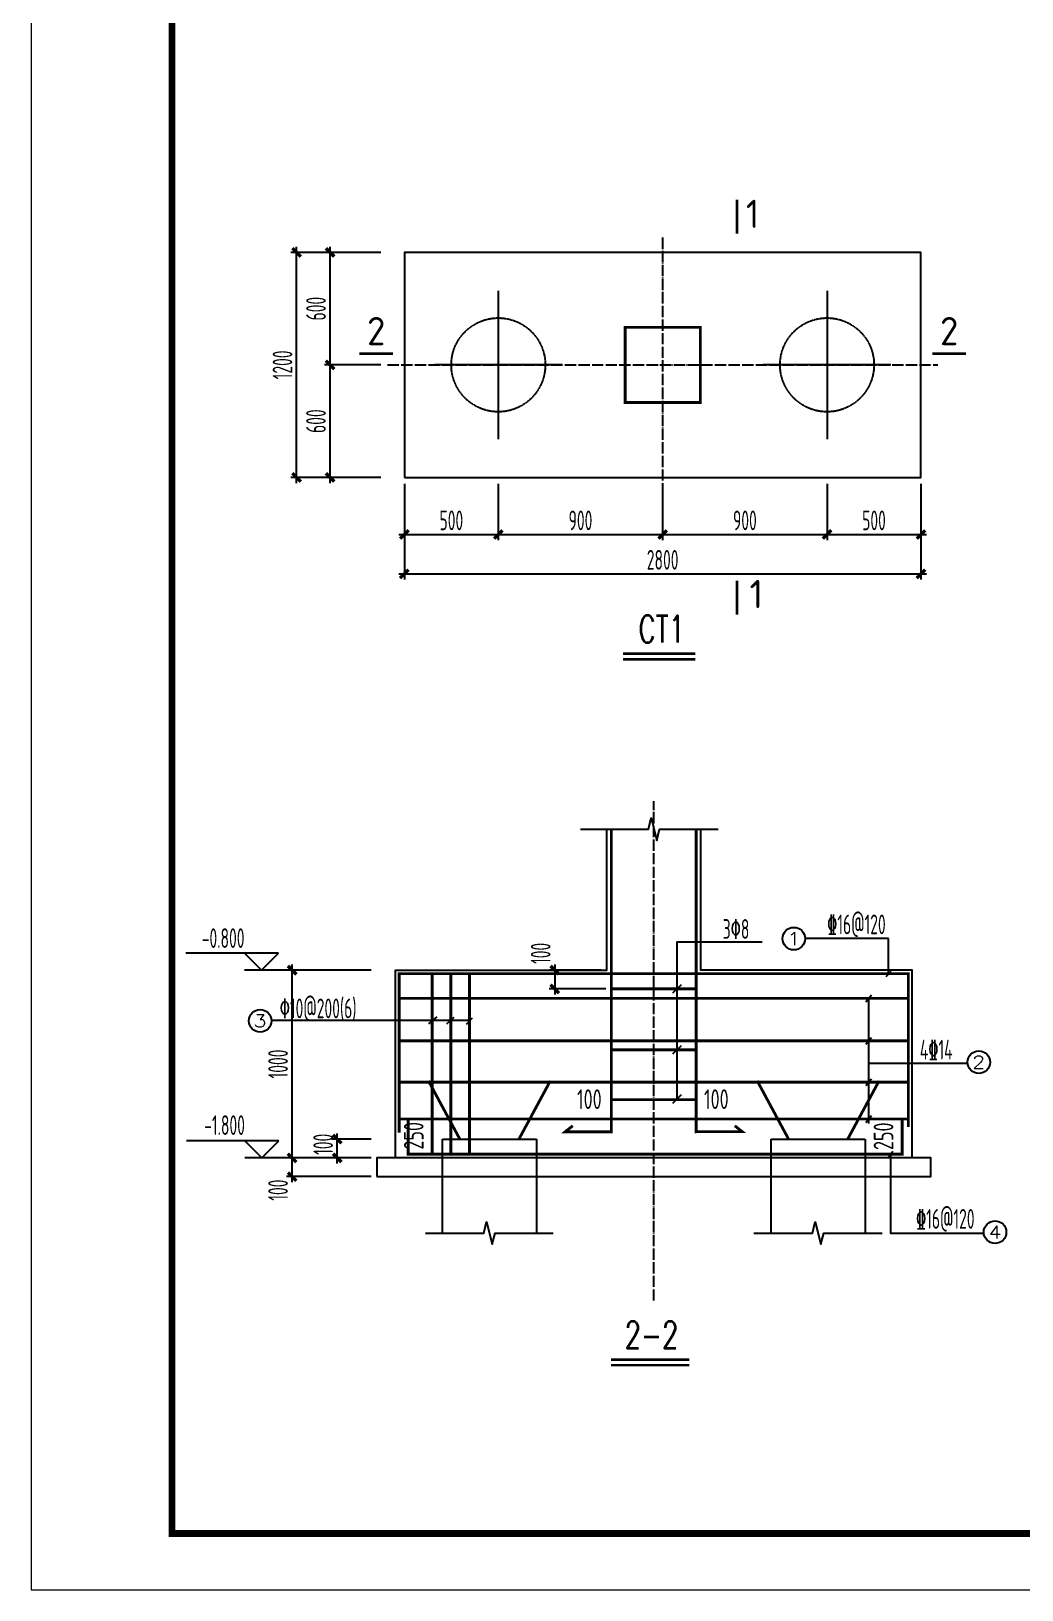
# Model space of a CAD drawing. Extents: x -472319 to -112444, y -516749 to -5704.
# Drawn here: x -426539 to -408962, y -196043 to -168378 of the extents above; entities that cross this region are included whole.
import ezdxf
from ezdxf.enums import TextEntityAlignment as Align

# ---------------------------------------------------------------- set-up
doc = ezdxf.new("R2010")
doc.units = 0
doc.header["$LTSCALE"] = 100
doc.header["$MEASUREMENT"] = 0
for name, pattern in [('DASH', [0.35, 0.25, -0.1]), ('DASHED', [0.75, 0.5, -0.25]), ('DOTE', [2.42, 2, -0.2, 0.02, -0.2])]:
    doc.linetypes.add(name, pattern=pattern)
for name, color, linetype in [('AXIS', 3, 'Continuous'), ('AXIS_TEXT', 7, 'Continuous'), ('BASE_DE', 7, 'Continuous'), ('COLU_DE_TH', 7, 'Continuous'), ('DIM', 3, 'Continuous'), ('FRAME', 3, 'Continuous'), ('PILE_DASH', 9, 'DASHED'), ('PILE_DE', 7, 'Continuous'), ('PUB_TEXT', 7, 'Continuous'), ('REIN', 1, 'Continuous'), ('TEXT', 7, 'Continuous'), ('THICK', 6, 'Continuous'), ('THIN', 7, 'Continuous')]:
    doc.layers.add(name, color=color, linetype=linetype)
doc.styles.add('_TCH_AXIS', font='COMPLEX', dxfattribs={"bigfont": 'GBCBIG'})
doc.styles.add('COMPLEX', font='COMPLEX')
doc.styles.add('dxfs', font='txt.shx', dxfattribs={"width": 0.7, "bigfont": 'dxfs.shx'})
doc.styles.add('HZ', font='tssdeng.shx', dxfattribs={"width": 0.6, "height": 350, "bigfont": 'a.shx'})
doc.styles.add('TSSD_Norm', font='Tssdeng.shx', dxfattribs={"bigfont": 'hztxt.shx'})
doc.styles.add('TSSD_Rein', font='Tssdeng.shx', dxfattribs={"width": 0.7, "bigfont": 'hztxt.shx'})
doc.dimstyles.new('DIMN', dxfattribs={"dimtxt": 350, "dimasz": 150, "dimexe": 100, "dimexo": 100, "dimgap": 75, "dimtad": 1, "dimdec": 0, "dimzin": 0, "dimdsep": 46, "dimtxsty": 'HZ', "dimblk": 'ARCHTICK', "dimcen": 0.09, "dimdle": 100, "dimclrd": 3, "dimclre": 3, "dimclrt": 7, "dimazin": 2, "dimtfac": 1, "dimtdec": 0, "dimtmove": 2, "dimatfit": 3, "dimldrblk": 'ARCHTICK', "dimfxl": 1, "dimtolj": 1, "dimtzin": 0, "dimarcsym": 0})

# ---------------------------------------------------------------- blocks, each defined once
blk = doc.blocks.new('_ArchTick')
at = {"color": 0, "linetype": 'ByBlock', "const_width": 0.4}
blk.add_lwpolyline([(-0.5, -0.5), (0.5, 0.5)], dxfattribs=at)
blk = doc.blocks.new('*D76')
at = {"layer": 'AXIS', "color": 3, "lineweight": -2, "transparency": 16777216}
for p, q in [((-419918, -177111), (-419918, -178111)), ((-410751, -177111), (-410751, -178111)), ((-420018, -178011), (-410651, -178011))]:
    blk.add_line(p, q, dxfattribs=at)
at = {"layer": 'Defpoints', "color": 0, "transparency": 16777216}
for p in [(-419918, -177011), (-410751, -177011), (-410751, -178011)]:
    blk.add_point(p, dxfattribs=at)
at = {"layer": 'AXIS', "color": 3, "lineweight": -2, "transparency": 16777216, "xscale": 150, "yscale": 150, "zscale": 150, "rotation": 180}
blk.add_blockref('_ArchTick', (-419918, -178011), dxfattribs=at)
at = {"layer": 'AXIS', "color": 3, "lineweight": -2, "transparency": 16777216, "xscale": 150, "yscale": 150, "zscale": 150}
blk.add_blockref('_ArchTick', (-410751, -178011), dxfattribs=at)
at = {"layer": 'AXIS', "color": 7, "transparency": 16777216, "insert": (-415335, -177761), "char_height": 350, "attachment_point": 5, "style": 'HZ'}
blk.add_mtext('\\A1;2800', dxfattribs=at)
blk = doc.blocks.new('*D77')
at = {"layer": 'AXIS', "color": 3, "lineweight": -2, "transparency": 16777216}
for p, q in [((-412418, -176411), (-412418, -177411)), ((-410751, -176411), (-410751, -177411)), ((-412518, -177311), (-410651, -177311))]:
    blk.add_line(p, q, dxfattribs=at)
at = {"layer": 'Defpoints', "color": 0, "transparency": 16777216}
for p in [(-412418, -176311), (-410751, -176311), (-410751, -177311)]:
    blk.add_point(p, dxfattribs=at)
at = {"layer": 'AXIS', "color": 3, "lineweight": -2, "transparency": 16777216, "xscale": 150, "yscale": 150, "zscale": 150, "rotation": 180}
blk.add_blockref('_ArchTick', (-412418, -177311), dxfattribs=at)
at = {"layer": 'AXIS', "color": 3, "lineweight": -2, "transparency": 16777216, "xscale": 150, "yscale": 150, "zscale": 150}
blk.add_blockref('_ArchTick', (-410751, -177311), dxfattribs=at)
at = {"layer": 'AXIS', "color": 7, "transparency": 16777216, "insert": (-411585, -177061), "char_height": 350, "attachment_point": 5, "style": 'HZ'}
blk.add_mtext('\\A1;500', dxfattribs=at)
blk = doc.blocks.new('*D78')
at = {"layer": 'AXIS', "color": 3, "lineweight": -2, "transparency": 16777216}
for p, q in [((-415335, -176411), (-415335, -177411)), ((-412418, -176411), (-412418, -177411)), ((-415435, -177311), (-412318, -177311))]:
    blk.add_line(p, q, dxfattribs=at)
at = {"layer": 'Defpoints', "color": 0, "transparency": 16777216}
for p in [(-415335, -176311), (-412418, -176311), (-412418, -177311)]:
    blk.add_point(p, dxfattribs=at)
at = {"layer": 'AXIS', "color": 3, "lineweight": -2, "transparency": 16777216, "xscale": 150, "yscale": 150, "zscale": 150, "rotation": 180}
blk.add_blockref('_ArchTick', (-415335, -177311), dxfattribs=at)
at = {"layer": 'AXIS', "color": 3, "lineweight": -2, "transparency": 16777216, "xscale": 150, "yscale": 150, "zscale": 150}
blk.add_blockref('_ArchTick', (-412418, -177311), dxfattribs=at)
at = {"layer": 'AXIS', "color": 7, "transparency": 16777216, "insert": (-413876, -177061), "char_height": 350, "attachment_point": 5, "style": 'HZ'}
blk.add_mtext('\\A1;900', dxfattribs=at)
blk = doc.blocks.new('*D79')
at = {"layer": 'AXIS', "color": 3, "lineweight": -2, "transparency": 16777216}
for p, q in [((-418251, -176411), (-418251, -177411)), ((-415335, -176411), (-415335, -177411)), ((-418351, -177311), (-415235, -177311))]:
    blk.add_line(p, q, dxfattribs=at)
at = {"layer": 'Defpoints', "color": 0, "transparency": 16777216}
for p in [(-418251, -176311), (-415335, -176311), (-415335, -177311)]:
    blk.add_point(p, dxfattribs=at)
at = {"layer": 'AXIS', "color": 3, "lineweight": -2, "transparency": 16777216, "xscale": 150, "yscale": 150, "zscale": 150, "rotation": 180}
blk.add_blockref('_ArchTick', (-418251, -177311), dxfattribs=at)
at = {"layer": 'AXIS', "color": 3, "lineweight": -2, "transparency": 16777216, "xscale": 150, "yscale": 150, "zscale": 150}
blk.add_blockref('_ArchTick', (-415335, -177311), dxfattribs=at)
at = {"layer": 'AXIS', "color": 7, "transparency": 16777216, "insert": (-416793, -177061), "char_height": 350, "attachment_point": 5, "style": 'HZ'}
blk.add_mtext('\\A1;900', dxfattribs=at)
blk = doc.blocks.new('*D80')
at = {"layer": 'AXIS', "color": 3, "lineweight": -2, "transparency": 16777216}
for p, q in [((-419918, -176411), (-419918, -177411)), ((-418251, -176411), (-418251, -177411)), ((-420018, -177311), (-418151, -177311))]:
    blk.add_line(p, q, dxfattribs=at)
at = {"layer": 'Defpoints', "color": 0, "transparency": 16777216}
for p in [(-419918, -176311), (-418251, -176311), (-418251, -177311)]:
    blk.add_point(p, dxfattribs=at)
at = {"layer": 'AXIS', "color": 3, "lineweight": -2, "transparency": 16777216, "xscale": 150, "yscale": 150, "zscale": 150, "rotation": 180}
blk.add_blockref('_ArchTick', (-419918, -177311), dxfattribs=at)
at = {"layer": 'AXIS', "color": 3, "lineweight": -2, "transparency": 16777216, "xscale": 150, "yscale": 150, "zscale": 150}
blk.add_blockref('_ArchTick', (-418251, -177311), dxfattribs=at)
at = {"layer": 'AXIS', "color": 7, "transparency": 16777216, "insert": (-419084, -177061), "char_height": 350, "attachment_point": 5, "style": 'HZ'}
blk.add_mtext('\\A1;500', dxfattribs=at)
blk = doc.blocks.new('*D81')
at = {"layer": 'AXIS', "color": 3, "lineweight": -2, "transparency": 16777216}
for p, q in [((-421036, -172305), (-421930, -172305)), ((-421830, -176398), (-421830, -172205)), ((-420930, -176298), (-421930, -176298))]:
    blk.add_line(p, q, dxfattribs=at)
at = {"layer": 'Defpoints', "color": 0, "transparency": 16777216}
for p in [(-421830, -172305), (-420936, -172305), (-420830, -176298)]:
    blk.add_point(p, dxfattribs=at)
at = {"layer": 'AXIS', "color": 3, "lineweight": -2, "transparency": 16777216, "xscale": 150, "yscale": 150, "zscale": 150}
for p, rotation in [((-421830, -172305), 90), ((-421830, -176298), 270)]:
    blk.add_blockref('_ArchTick', p, dxfattribs=dict(at, rotation=rotation))
at = {"layer": 'AXIS', "color": 7, "transparency": 16777216, "insert": (-422080, -174301), "char_height": 350, "attachment_point": 5, "rotation": 90, "style": 'HZ'}
blk.add_mtext('\\A1;1200', dxfattribs=at)
blk = doc.blocks.new('*D82')
at = {"layer": 'AXIS', "color": 3, "lineweight": -2, "transparency": 16777216}
for p, q in [((-420336, -172305), (-421336, -172305)), ((-421236, -174401), (-421236, -172205)), ((-420336, -174301), (-421336, -174301))]:
    blk.add_line(p, q, dxfattribs=at)
at = {"layer": 'Defpoints', "color": 0, "transparency": 16777216}
for p in [(-421236, -172305), (-420236, -172305), (-420236, -174301)]:
    blk.add_point(p, dxfattribs=at)
at = {"layer": 'AXIS', "color": 3, "lineweight": -2, "transparency": 16777216, "xscale": 150, "yscale": 150, "zscale": 150}
for p, rotation in [((-421236, -172305), 90), ((-421236, -174301), 270)]:
    blk.add_blockref('_ArchTick', p, dxfattribs=dict(at, rotation=rotation))
at = {"layer": 'AXIS', "color": 7, "transparency": 16777216, "insert": (-421486, -173303), "char_height": 350, "attachment_point": 5, "rotation": 90, "style": 'HZ'}
blk.add_mtext('\\A1;600', dxfattribs=at)
blk = doc.blocks.new('*D83')
at = {"layer": 'AXIS', "color": 3, "lineweight": -2, "transparency": 16777216}
for p, q in [((-421236, -176398), (-421236, -174201)), ((-420336, -174301), (-421336, -174301)), ((-420336, -176298), (-421336, -176298))]:
    blk.add_line(p, q, dxfattribs=at)
at = {"layer": 'Defpoints', "color": 0, "transparency": 16777216}
for p in [(-421236, -174301), (-420236, -174301), (-420236, -176298)]:
    blk.add_point(p, dxfattribs=at)
at = {"layer": 'AXIS', "color": 3, "lineweight": -2, "transparency": 16777216, "xscale": 150, "yscale": 150, "zscale": 150}
for p, rotation in [((-421236, -174301), 90), ((-421236, -176298), 270)]:
    blk.add_blockref('_ArchTick', p, dxfattribs=dict(at, rotation=rotation))
at = {"layer": 'AXIS', "color": 7, "transparency": 16777216, "insert": (-421486, -175300), "char_height": 350, "attachment_point": 5, "rotation": 90, "style": 'HZ'}
blk.add_mtext('\\A1;600', dxfattribs=at)
blk = doc.blocks.new('_AXISO')
blk.add_circle((0, 0), 0.5)
at = {"layer": 'AXIS_TEXT', "style": 'COMPLEX', "width": 1.041667}
blk.add_attdef('A', text='', height=0.56, dxfattribs=at).set_placement((-0.25, -0.28), (0.25, -0.28), align=Align.FIT)
blk = doc.blocks.new('*D84')
at = {"layer": 'AXIS', "color": 3, "lineweight": -2, "transparency": 16777216}
for p, q in [((-420509, -188043), (-421209, -188043)), ((-421109, -188476), (-421109, -187943)), ((-420509, -188376), (-421209, -188376))]:
    blk.add_line(p, q, dxfattribs=at)
at = {"layer": 'Defpoints', "color": 0, "transparency": 16777216}
for p in [(-421109, -188043), (-420409, -188043), (-420409, -188376)]:
    blk.add_point(p, dxfattribs=at)
at = {"layer": 'AXIS', "color": 3, "lineweight": -2, "transparency": 16777216, "xscale": 150, "yscale": 150, "zscale": 150}
for p, rotation in [((-421109, -188043), 90), ((-421109, -188376), 270)]:
    blk.add_blockref('_ArchTick', p, dxfattribs=dict(at, rotation=rotation))
at = {"layer": 'AXIS', "color": 7, "transparency": 16777216, "insert": (-421359, -188135), "char_height": 350, "attachment_point": 5, "rotation": 90, "style": 'HZ'}
blk.add_mtext('\\A1;100', dxfattribs=at)
blk = doc.blocks.new('*D85')
at = {"layer": 'AXIS', "color": 3, "lineweight": -2, "transparency": 16777216}
for p, q in [((-420509, -185043), (-422009, -185043)), ((-421909, -188476), (-421909, -184943)), ((-420509, -188376), (-422009, -188376))]:
    blk.add_line(p, q, dxfattribs=at)
at = {"layer": 'Defpoints', "color": 0, "transparency": 16777216}
for p in [(-421909, -185043), (-420409, -185043), (-420409, -188376)]:
    blk.add_point(p, dxfattribs=at)
at = {"layer": 'AXIS', "color": 3, "lineweight": -2, "transparency": 16777216, "xscale": 150, "yscale": 150, "zscale": 150}
for p, rotation in [((-421909, -185043), 90), ((-421909, -188376), 270)]:
    blk.add_blockref('_ArchTick', p, dxfattribs=dict(at, rotation=rotation))
at = {"layer": 'AXIS', "color": 7, "transparency": 16777216, "insert": (-422159, -186709), "char_height": 350, "attachment_point": 5, "rotation": 90, "style": 'HZ'}
blk.add_mtext('\\A1;1000', dxfattribs=at)
blk = doc.blocks.new('*D86')
at = {"layer": 'AXIS', "color": 3, "lineweight": -2, "transparency": 16777216}
for p, q in [((-420509, -188376), (-422009, -188376)), ((-421909, -188809), (-421909, -188276)), ((-420509, -188709), (-422009, -188709))]:
    blk.add_line(p, q, dxfattribs=at)
at = {"layer": 'Defpoints', "color": 0, "transparency": 16777216}
for p in [(-421909, -188376), (-420409, -188376), (-420409, -188709)]:
    blk.add_point(p, dxfattribs=at)
at = {"layer": 'AXIS', "color": 3, "lineweight": -2, "transparency": 16777216, "xscale": 150, "yscale": 150, "zscale": 150}
for p, rotation in [((-421909, -188376), 90), ((-421909, -188709), 270)]:
    blk.add_blockref('_ArchTick', p, dxfattribs=dict(at, rotation=rotation))
at = {"layer": 'AXIS', "color": 7, "transparency": 16777216, "insert": (-422159, -188948), "char_height": 350, "attachment_point": 5, "rotation": 90, "style": 'HZ'}
blk.add_mtext('\\A1;100', dxfattribs=at)
blk = doc.blocks.new('_reinbk')
blk.add_line((0, 0), (0, 0))
blk = doc.blocks.new('*D204')
at = {"layer": 'AXIS', "color": 3, "lineweight": -2, "transparency": 16777216}
for p, q in [((-416426, -185043), (-417349, -185043)), ((-417249, -184943), (-417249, -185476)), ((-416346, -185376), (-417349, -185376))]:
    blk.add_line(p, q, dxfattribs=at)
at = {"layer": 'Defpoints', "color": 0, "transparency": 16777216}
for p in [(-416326, -185043), (-417249, -185376), (-416246, -185376)]:
    blk.add_point(p, dxfattribs=at)
at = {"layer": 'AXIS', "color": 3, "lineweight": -2, "transparency": 16777216, "xscale": 150, "yscale": 150, "zscale": 150}
for p, rotation in [((-417249, -185043), 90), ((-417249, -185376), 270)]:
    blk.add_blockref('_ArchTick', p, dxfattribs=dict(at, rotation=rotation))
at = {"layer": 'AXIS', "color": 7, "transparency": 16777216, "insert": (-417499, -184746), "char_height": 350, "attachment_point": 5, "rotation": 90, "style": 'HZ'}
blk.add_mtext('\\A1;100', dxfattribs=at)

msp = doc.modelspace()

# ---------------------------------------------------------------- linework, layer by layer
at = {"layer": 'AXIS', "color": 1, "linetype": 'DOTE'}
for p, q in [((-415334.593, -176597.983), (-415334.593, -172004.65)), ((-420217.81, -174301.316), (-410451.276, -174301.316)), ((-415492.542, -190909.286), (-415492.542, -182042.619))]:
    msp.add_line(p, q, dxfattribs=at)
at = {"layer": 'AXIS'}
for p, q in [((-418251.143, -172984.983), (-418251.143, -175617.65)), ((-412417.943, -172984.983), (-412417.943, -175617.65)), ((-417117.81, -174301.316), (-419384.476, -174301.316)), ((-411284.61, -174301.316), (-413551.276, -174301.316))]:
    msp.add_line(p, q, dxfattribs=at)
at = {"layer": 'BASE_DE'}
for points in [[(-419917.81, -176297.983), (-410751.276, -176297.983), (-410751.276, -172304.65), (-419917.81, -172304.65), (-419917.81, -176297.983)], [(-420075.759, -188375.952), (-420075.759, -185042.619), (-416492.542, -185042.619), (-416325.875, -185042.619), (-416325.875, -182542.619)], [(-410909.225, -188375.952), (-410909.225, -185042.619), (-414492.542, -185042.619), (-414659.209, -185042.619), (-414659.209, -182542.619)], [(-420409.092, -188709.286), (-410575.892, -188709.286), (-410575.892, -188375.952), (-420409.092, -188375.952), (-420409.092, -188709.286)]]:
    msp.add_lwpolyline(points, dxfattribs=at)
at = {"layer": 'COLU_DE_TH', "const_width": 50}
msp.add_lwpolyline([(-416001.273, -173634.636), (-416001.273, -174967.996), (-414667.913, -174967.996), (-414667.913, -173634.636)], close=True, dxfattribs=at)
at = {"layer": 'FRAME', "lineweight": 18}
for p, q in [((-426539.5, -136642.5), (-426539.5, -196042.5)), ((-426539.5, -196042.5), (-321439.5, -196042.5))]:
    msp.add_line(p, q, dxfattribs=at)
at = {"layer": 'FRAME', "lineweight": 140}
for p, q in [((-424039.5, -137642.5), (-424039.5, -195042.5)), ((-424039.5, -195042.5), (-322439.5, -195042.5))]:
    msp.add_line(p, q, dxfattribs=at)
at = {"layer": 'FRAME', "lineweight": 35, "const_width": 120}
msp.add_lwpolyline([(-322439.5, -195042.5), (-424039.5, -195042.5), (-424039.5, -137642.5), (-322439.5, -137642.5), (-322439.5, -195042.5)], dxfattribs=at)
at = {"layer": 'PILE_DASH', "ltscale": 0.2}
for p, q in [((-419242.425, -188042.619), (-417575.759, -188042.619)), ((-419242.425, -188709.286), (-419242.425, -188042.619)), ((-417575.759, -188042.619), (-417575.759, -188709.286)), ((-413409.225, -188042.619), (-411742.559, -188042.619)), ((-413409.225, -188709.286), (-413409.225, -188042.619)), ((-411742.559, -188042.619), (-411742.559, -188709.286))]:
    msp.add_line(p, q, dxfattribs=at)
for centre in [(-418251.143, -174301.316), (-412417.943, -174301.316)]:
    msp.add_circle(centre, 833.333, dxfattribs=at)
at = {"layer": 'PILE_DE'}
for p, q in [((-419242.425, -189709.286), (-419242.425, -188709.286)), ((-417575.759, -188709.286), (-417575.759, -189709.286)), ((-413409.225, -189709.286), (-413409.225, -188709.286)), ((-411742.559, -188709.286), (-411742.559, -189709.286))]:
    msp.add_line(p, q, dxfattribs=at)
at = {"layer": 'REIN', "const_width": 50}
for points in [[(-416929.209, -187806.443), (-417063.664, -187912.509), (-416245.875, -187912.509), (-416245.875, -182542.619)], [(-414055.763, -187805.996), (-413921.275, -187912.021), (-414739.063, -187912.275), (-414740.734, -182542.385)], [(-420010.759, -187926.432), (-420010.759, -187926.432), (-420010.759, -185107.619), (-410974.225, -185107.619), (-410974.225, -187825.471), (-410974.225, -187825.471)], [(-419424.22, -188310.952), (-419424.22, -185107.619)], [(-419094.22, -188310.952), (-419094.22, -185107.619)], [(-418760.887, -188310.952), (-418760.887, -185107.619)], [(-416245.875, -185375.952), (-414739.209, -185375.952)], [(-420010.759, -185544.725), (-410974.225, -185544.725)], [(-420010.759, -186298.169), (-410974.225, -186298.169)], [(-416245.831, -186458.745), (-414739.165, -186458.745)], [(-420010.759, -187032.99), (-410974.225, -187032.99)], [(-416245.875, -187342.619), (-414739.209, -187342.619)], [(-420010.759, -187685.45), (-410974.225, -187685.45)], [(-419850.759, -187676.975), (-419850.759, -187676.975), (-419850.759, -188310.952), (-411084.225, -188310.952), (-411084.225, -187676.975), (-411084.225, -187676.975)]]:
    msp.add_lwpolyline(points, dxfattribs=at)
at = {"layer": 'REIN', "linetype": 'DASH', "const_width": 50}
for points in [[(-418933.929, -188042.619), (-419490.543, -187008.363)], [(-417884.255, -188042.619), (-417327.641, -187008.363)], [(-413100.729, -188042.619), (-413657.343, -187008.363)], [(-412051.055, -188042.619), (-411494.441, -187008.363)]]:
    msp.add_lwpolyline(points, dxfattribs=at)
at = {"layer": 'TEXT'}
for p, q in [((-411326.369, -184481.533), (-412806.869, -184481.533)), ((-411326.369, -185107.619), (-411326.369, -184481.533)), ((-411369.89, -185158.377), (-411282.426, -185061.244)), ((-415152.419, -185448.958), (-415002.966, -185298.348)), ((-411732.434, -185605.4), (-411628.672, -185483.62)), ((-411678.607, -187766.585), (-411678.607, -185544.725)), ((-419481.103, -185993.897), (-419334.974, -185875.206)), ((-419162.37, -185997.074), (-419036.081, -185878.491)), ((-418814.529, -186000.631), (-418707.244, -185888.889)), ((-418760.584, -185937.782), (-422277.322, -185937.782)), ((-415152.375, -186531.75), (-415002.922, -186381.14)), ((-411732.434, -186358.844), (-411628.672, -186237.064)), ((-411678.607, -186694.492), (-409925.53, -186694.492)), ((-411730.253, -187093.604), (-411626.491, -186971.824)), ((-415152.419, -187404.436), (-415002.966, -187253.826)), ((-411730.253, -187746.065), (-411626.491, -187624.285)), ((-411319.114, -188350.985), (-411250.137, -188259.351))]:
    msp.add_line(p, q, dxfattribs=at)
at = {"layer": 'TEXT', "color": 6, "const_width": 45}
for points in [[(-414755.913, -179428.042), (-416039.608, -179428.042)], [(-414755.913, -179528.042), (-416039.608, -179528.042)], [(-414859.079, -191956.06), (-416250.422, -191956.06)], [(-414859.079, -192056.06), (-416250.422, -192056.06)]]:
    msp.add_lwpolyline(points, dxfattribs=at)
at = {"layer": 'TEXT'}
for points in [[(-415075.875, -187342.619), (-415075.875, -185107.619), (-415075.875, -184542.619), (-413570.225, -184542.619)], [(-411289.225, -188310.952), (-411289.225, -189709.286), (-409636.423, -189709.286)]]:
    msp.add_lwpolyline(points, dxfattribs=at)
at = {"layer": 'THICK', "const_width": 50}
for points in [[(-414016.161, -171369.624), (-414016.161, -171969.624)], [(-420717.81, -174101.316), (-420117.81, -174101.316)], [(-409951.276, -174101.316), (-410551.276, -174101.316)], [(-414016.161, -178133.953), (-414016.161, -178733.953)]]:
    msp.add_lwpolyline(points, dxfattribs=at)
at = {"layer": 'THIN'}
for p, q in [((-422154.122, -184742.619), (-423792.583, -184742.619)), ((-422454.122, -185042.619), (-422754.122, -184742.619)), ((-422454.122, -185042.619), (-422154.122, -184742.619)), ((-421654.122, -185042.619), (-422754.122, -185042.619)), ((-422147.3, -188075.952), (-423785.761, -188075.952)), ((-422447.3, -188375.952), (-422747.3, -188075.952)), ((-422447.3, -188375.952), (-422147.3, -188075.952)), ((-421647.3, -188375.952), (-422747.3, -188375.952))]:
    msp.add_line(p, q, dxfattribs=at)
for points in [[(-416792.445, -182542.619), (-415588.442, -182542.619), (-415538.442, -182342.619), (-415438.442, -182742.619), (-415388.442, -182542.619), (-414352.708, -182542.619)], [(-419542.425, -189709.286), (-418509.092, -189709.286), (-418459.092, -189509.286), (-418359.092, -189909.286), (-418309.092, -189709.286), (-417275.759, -189709.286)], [(-413719.225, -189709.286), (-412675.892, -189709.286), (-412625.892, -189509.286), (-412525.892, -189909.286), (-412475.892, -189709.286), (-411442.559, -189709.286)]]:
    msp.add_lwpolyline(points, dxfattribs=at)

# ---------------------------------------------------------------- block references
at = {"layer": 'DIM'}
ref = msp.add_blockref('_AXISO', (-413006.846, -184484.538), dxfattribs=dict(at, xscale=400, yscale=400, zscale=400))
ref.add_attrib('A', '1', dxfattribs={"layer": 'AXIS_TEXT', "ltscale": 2, "height": 226.274, "style": '_TCH_AXIS', "width": 2.333333}).set_placement((-413119.983, -184597.675), (-412893.709, -184597.675), align=Align.FIT)
ref = msp.add_blockref('_AXISO', (-422477.229, -185943.857), dxfattribs=dict(at, xscale=400, yscale=400, zscale=400))
ref.add_attrib('A', '3', dxfattribs={"layer": 'AXIS_TEXT', "ltscale": 2, "height": 226.274, "style": '_TCH_AXIS', "width": 1.5}).set_placement((-422590.366, -186056.994), (-422364.092, -186056.994), align=Align.FIT)
ref = msp.add_blockref('_AXISO', (-409726.212, -186677.994), dxfattribs=dict(at, xscale=400, yscale=400, zscale=400))
ref.add_attrib('A', '2', dxfattribs={"layer": 'AXIS_TEXT', "ltscale": 2, "height": 226.274, "style": '_TCH_AXIS', "width": 1.5}).set_placement((-409839.349, -186791.131), (-409613.075, -186791.131), align=Align.FIT)
ref = msp.add_blockref('_AXISO', (-409437.105, -189692.787), dxfattribs=dict(at, xscale=400, yscale=400, zscale=400))
ref.add_attrib('A', '4', dxfattribs={"layer": 'AXIS_TEXT', "ltscale": 2, "height": 226.274, "style": '_TCH_AXIS', "width": 1.3125}).set_placement((-409550.242, -189805.924), (-409323.968, -189805.924), align=Align.FIT)
at = {"layer": 'TEXT', "xscale": 100, "yscale": 100, "zscale": 100, "rotation": 270}
for p in [(-417510.759, -185107.619), (-415075.875, -185107.619), (-415075.875, -187342.619)]:
    msp.add_blockref('_reinbk', p, dxfattribs=at)

# ---------------------------------------------------------------- texts
at = {"layer": 'PUB_TEXT', "linetype": 'Continuous', "style": 'dxfs', "width": 0.7}
for s, p in [('CT1', (-415352.163, -179228.042)), ('2-2', (-415531.651, -191756.06))]:
    msp.add_text(s, height=480, dxfattribs=at).set_placement(p, align=Align.CENTER)
at = {"layer": 'TEXT', "style": 'TSSD_Rein', "width": 0.7}
for p in [(-416416.95, -187614.17), (-414164.219, -187613.757)]:
    msp.add_text('100', height=350, dxfattribs=at).set_placement(p, align=Align.BOTTOM_RIGHT)
for p in [(-419471.784, -187739.6), (-411135.743, -187747.323)]:
    msp.add_text('250', height=350, rotation=90, dxfattribs=at).set_placement(p, align=Align.BOTTOM_RIGHT)
at = {"layer": 'THICK', "style": 'TSSD_Norm'}
for s, p in [('1', (-413738.844, -171619.776)), ('2', (-420417.81, -173701.316)), ('2', (-410251.276, -173701.316)), ('1', (-413672.426, -178367.687))]:
    msp.add_text(s, height=500, dxfattribs=at).set_placement(p, align=Align.MIDDLE_CENTER)
at = {"layer": 'THIN', "style": 'HZ', "width": 0.6}
for s, p in [('3\x828', (-413796.112, -184488.464)), ('\x8416@120', (-411377.705, -184406.533)), ('-0.800', (-422754.122, -184650.119)), ('-1.800', (-422747.3, -187969.952)), ('\x8416@120', (-409800.573, -189634.286))]:
    msp.add_text(s, height=350, dxfattribs=at).set_placement(p, align=Align.RIGHT)
for s, p in [('\x8210@200(6)', (-422128.12, -185897.739)), ('4\x8414', (-410771.24, -186629.889))]:
    msp.add_text(s, height=350, dxfattribs=at).set_placement(p)

# ---------------------------------------------------------------- dimensions: what is measured, and where the dimension line sits
at = {"layer": 'AXIS'}
for base, p1, p2, text, picture, middle in [((-421830.125, -172304.65), (-420830.125, -176297.983), (-420936.322, -172304.65), '1200', '*D81', (-422080.125, -174301.316)), ((-421236.322, -172304.65), (-420236.322, -174301.316), (-420236.322, -172304.65), '600', '*D82', (-421486.322, -173302.983)), ((-421236.322, -174301.316), (-420236.322, -176297.983), (-420236.322, -174301.316), '600', '*D83', (-421486.322, -175299.65)), ((-421909.092, -185042.619), (-420409.092, -188375.952), (-420409.092, -185042.619), '1000', '*D85', (-422159.092, -186709.286))]:
    dim = msp.add_linear_dim(base=base, p1=p1, p2=p2, angle=90, text=text, dimstyle='DIMN', dxfattribs=at)
    dim.commit()
    dim.dimension.update_dxf_attribs({"geometry": picture, "text_midpoint": middle})
for base, p1, p2, text, picture, middle in [((-418251.143, -177311.466), (-419917.81, -176311.466), (-418251.143, -176311.466), '500', '*D80', (-419084.476, -177061.466)), ((-415334.593, -177311.466), (-418251.143, -176311.466), (-415334.593, -176311.466), '900', '*D79', (-416792.868, -177061.466)), ((-412417.943, -177311.466), (-415334.593, -176311.466), (-412417.943, -176311.466), '900', '*D78', (-413876.268, -177061.466)), ((-410751.276, -177311.466), (-412417.943, -176311.466), (-410751.276, -176311.466), '500', '*D77', (-411584.61, -177061.466)), ((-410751.276, -178011.343), (-419917.81, -177011.343), (-410751.276, -177011.343), '2800', '*D76', (-415334.543, -177761.343))]:
    dim = msp.add_linear_dim(base=base, p1=p1, p2=p2, text=text, dimstyle='DIMN', dxfattribs=at)
    dim.commit()
    dim.dimension.update_dxf_attribs({"geometry": picture, "text_midpoint": middle})
for base, p1, p2, picture, middle in [((-417249.225, -185375.952), (-416325.875, -185042.619), (-416245.875, -185375.952), '*D204', (-417499.225, -184746.028)), ((-421109.092, -188042.619), (-420409.092, -188375.952), (-420409.092, -188042.619), '*D84', (-421359.092, -188135.385)), ((-421909.092, -188375.952), (-420409.092, -188709.286), (-420409.092, -188375.952), '*D86', (-422159.092, -188947.922))]:
    dim = msp.add_linear_dim(base=base, p1=p1, p2=p2, angle=90, text='100', dimstyle='DIMN', dxfattribs=at)
    dim.commit()
    dim.dimension.update_dxf_attribs({"geometry": picture, "text_midpoint": middle, "dimtype": 160})

doc.saveas('drawing.dxf')
